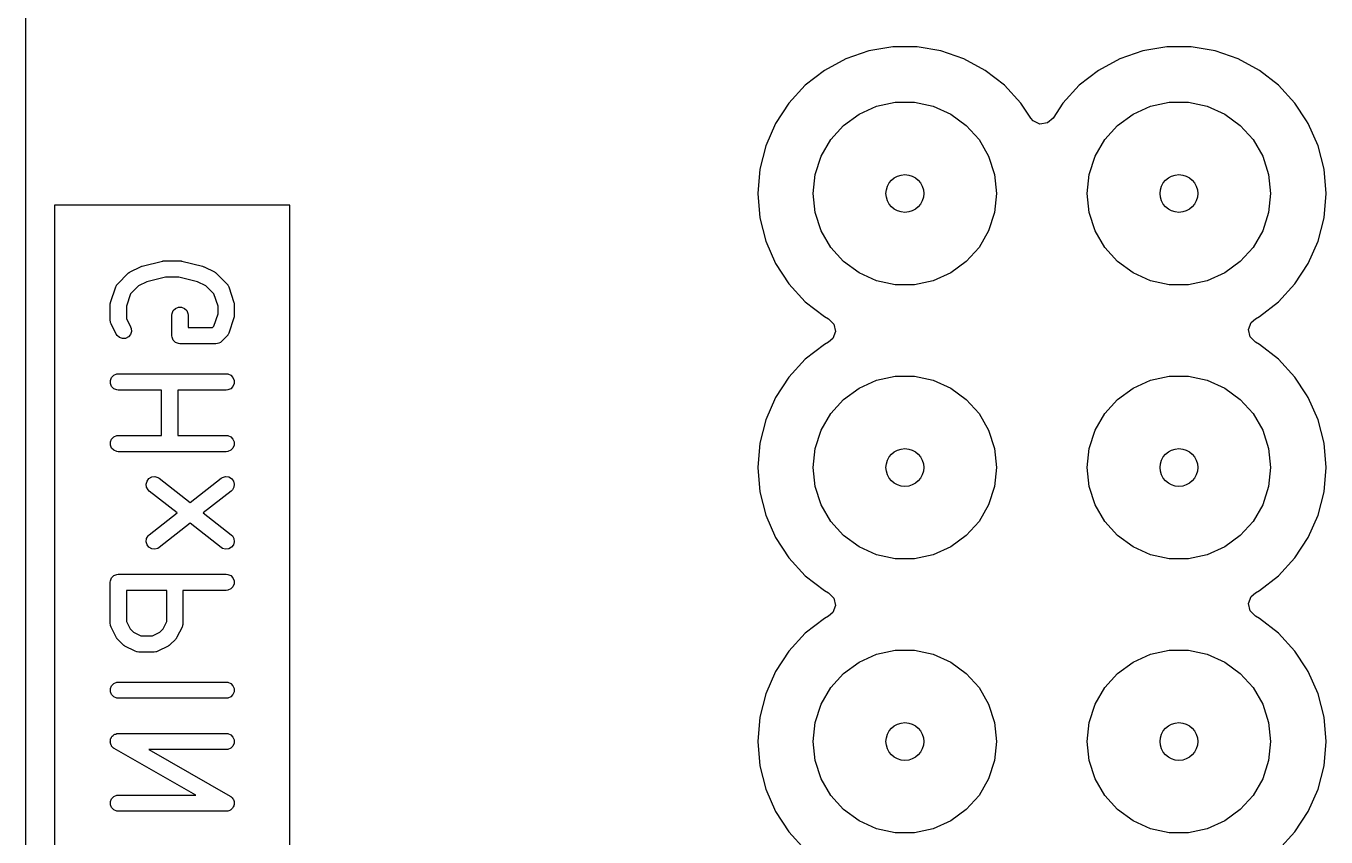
# Model space of a CAD drawing. Extents: x 0.22 to 0.98, y 0.22 to 1.78.
# Drawn here: x 0.2218 to 0.6962, y 1.2151 to 1.5111 of the extents above; entities that cross this region are included whole.
import ezdxf

# ---------------------------------------------------------------- set-up
doc = ezdxf.new("R2010")
doc.units = 0
doc.header["$MEASUREMENT"] = 0
doc.layers.add('BLACK', color=7, linetype='CONTINUOUS')

msp = doc.modelspace()

# ---------------------------------------------------------------- linework, layer by layer
at = {"layer": 'BLACK', "linetype": 'CONTINUOUS'}
for p, q in [((0.22183, 1.45), (0.22183, 1.70576)), ((0.52096, 1.49915), (0.51317, 1.49493)), ((0.52934, 1.50203), (0.52096, 1.49915)), ((0.52096, 1.49915), (0.52096, 1.49915)), ((0.53809, 1.50348), (0.52934, 1.50203)), ((0.54695, 1.50348), (0.53809, 1.50348)), ((0.55569, 1.50203), (0.54695, 1.50348)), ((0.56408, 1.49915), (0.55569, 1.50203)), ((0.57187, 1.49493), (0.56408, 1.49915)), ((0.56408, 1.49915), (0.56408, 1.49915)), ((0.56408, 1.49915), (0.56408, 1.49915)), ((0.56408, 1.49915), (0.56408, 1.49915)), ((0.56408, 1.49915), (0.56408, 1.49915)), ((0.62096, 1.49915), (0.61317, 1.49493)), ((0.62934, 1.50203), (0.62096, 1.49915)), ((0.62096, 1.49915), (0.62096, 1.49915)), ((0.63809, 1.50348), (0.62934, 1.50203)), ((0.64695, 1.50348), (0.63809, 1.50348)), ((0.65569, 1.50203), (0.64695, 1.50348)), ((0.66408, 1.49915), (0.65569, 1.50203)), ((0.67187, 1.49493), (0.66408, 1.49915)), ((0.66408, 1.49915), (0.66408, 1.49915)), ((0.66408, 1.49915), (0.66408, 1.49915)), ((0.66408, 1.49915), (0.66408, 1.49915)), ((0.66408, 1.49915), (0.66408, 1.49915)), ((0.51317, 1.49493), (0.50617, 1.48948)), ((0.51317, 1.49493), (0.51317, 1.49493)), ((0.57887, 1.48948), (0.57187, 1.49493)), ((0.57187, 1.49493), (0.57187, 1.49493)), ((0.61317, 1.49493), (0.60617, 1.48948)), ((0.61317, 1.49493), (0.61317, 1.49493)), ((0.67887, 1.48948), (0.67187, 1.49493)), ((0.67187, 1.49493), (0.67187, 1.49493)), ((0.50617, 1.48948), (0.50017, 1.48296)), ((0.50617, 1.48948), (0.50617, 1.48948)), ((0.58487, 1.48296), (0.57887, 1.48948)), ((0.57887, 1.48948), (0.57887, 1.48948)), ((0.60617, 1.48948), (0.60017, 1.48296)), ((0.60617, 1.48948), (0.60617, 1.48948)), ((0.68487, 1.48296), (0.67887, 1.48948)), ((0.67887, 1.48948), (0.67887, 1.48948)), ((0.50017, 1.48296), (0.49532, 1.47554)), ((0.50017, 1.48296), (0.50017, 1.48296)), ((0.52579, 1.47898), (0.53218, 1.48183)), ((0.53218, 1.48183), (0.53902, 1.48328)), ((0.53902, 1.48328), (0.54602, 1.48328)), ((0.54602, 1.48328), (0.55286, 1.48183)), ((0.55286, 1.48183), (0.55925, 1.47898)), ((0.58843, 1.47751), (0.58487, 1.48296)), ((0.58487, 1.48296), (0.58487, 1.48296)), ((0.60017, 1.48296), (0.59661, 1.47751)), ((0.60017, 1.48296), (0.60017, 1.48296)), ((0.62579, 1.47898), (0.63218, 1.48183)), ((0.63218, 1.48183), (0.63902, 1.48328)), ((0.63902, 1.48328), (0.64602, 1.48328)), ((0.64602, 1.48328), (0.65286, 1.48183)), ((0.65286, 1.48183), (0.65925, 1.47898)), ((0.68908, 1.47652), (0.68487, 1.48296)), ((0.68487, 1.48296), (0.68487, 1.48296)), ((0.49532, 1.47554), (0.49176, 1.46743)), ((0.52013, 1.47487), (0.52579, 1.47898)), ((0.55925, 1.47898), (0.56491, 1.47487)), ((0.5893, 1.47652), (0.58843, 1.47751)), ((0.59179, 1.47535), (0.5893, 1.47652)), ((0.59451, 1.47573), (0.59179, 1.47535)), ((0.59661, 1.47751), (0.59451, 1.47573)), ((0.62013, 1.47487), (0.62579, 1.47898)), ((0.65925, 1.47898), (0.66491, 1.47487)), ((0.68972, 1.47554), (0.68908, 1.47652)), ((0.69328, 1.46743), (0.68972, 1.47554)), ((0.51545, 1.46967), (0.52013, 1.47487)), ((0.56491, 1.47487), (0.56959, 1.46967)), ((0.61545, 1.46967), (0.62013, 1.47487)), ((0.66491, 1.47487), (0.66959, 1.46967)), ((0.49176, 1.46743), (0.48958, 1.45883)), ((0.51195, 1.46361), (0.51545, 1.46967)), ((0.56959, 1.46967), (0.57309, 1.46361)), ((0.61195, 1.46361), (0.61545, 1.46967)), ((0.66959, 1.46967), (0.67309, 1.46361)), ((0.69546, 1.45883), (0.69328, 1.46743)), ((0.50979, 1.45696), (0.51195, 1.46361)), ((0.57309, 1.46361), (0.57525, 1.45696)), ((0.60979, 1.45696), (0.61195, 1.46361)), ((0.67309, 1.46361), (0.67525, 1.45696)), ((0.48958, 1.45883), (0.48885, 1.45)), ((0.48958, 1.45883), (0.48958, 1.45883)), ((0.50906, 1.45), (0.50979, 1.45696)), ((0.57525, 1.45696), (0.57598, 1.45)), ((0.60906, 1.45), (0.60979, 1.45696)), ((0.67525, 1.45696), (0.67598, 1.45)), ((0.69619, 1.45), (0.69546, 1.45883)), ((0.22183, 1.08993), (0.22183, 1.45)), ((0.48885, 1.45), (0.48958, 1.44117)), ((0.48885, 1.45), (0.48885, 1.45)), ((0.50979, 1.44304), (0.50906, 1.45)), ((0.57598, 1.45), (0.57525, 1.44304)), ((0.60979, 1.44304), (0.60906, 1.45)), ((0.67598, 1.45), (0.67525, 1.44304)), ((0.69546, 1.44117), (0.69619, 1.45)), ((0.31809, 1.4457), (0.23228, 1.4457)), ((0.23228, 1.4457), (0.23228, 1.08993)), ((0.31809, 1.08993), (0.31809, 1.4457)), ((0.51195, 1.43639), (0.50979, 1.44304)), ((0.57525, 1.44304), (0.57309, 1.43639)), ((0.61195, 1.43639), (0.60979, 1.44304)), ((0.67525, 1.44304), (0.67309, 1.43639)), ((0.48958, 1.44117), (0.48958, 1.44117)), ((0.48958, 1.44117), (0.49176, 1.43257)), ((0.69328, 1.43257), (0.69546, 1.44117)), ((0.49176, 1.43257), (0.49532, 1.42446)), ((0.51545, 1.43033), (0.51195, 1.43639)), ((0.57309, 1.43639), (0.56959, 1.43033)), ((0.61545, 1.43033), (0.61195, 1.43639)), ((0.67309, 1.43639), (0.66959, 1.43033)), ((0.68972, 1.42446), (0.69328, 1.43257)), ((0.52013, 1.42513), (0.51545, 1.43033)), ((0.56959, 1.43033), (0.56491, 1.42513)), ((0.62013, 1.42513), (0.61545, 1.43033)), ((0.66959, 1.43033), (0.66491, 1.42513)), ((0.25981, 1.42137), (0.26356, 1.42324)), ((0.26356, 1.42324), (0.2636, 1.42326)), ((0.2636, 1.42326), (0.26362, 1.42327)), ((0.26362, 1.42327), (0.26386, 1.42336)), ((0.26386, 1.42336), (0.2641, 1.42345)), ((0.2641, 1.42345), (0.26412, 1.42345)), ((0.26412, 1.42345), (0.26416, 1.42346)), ((0.26416, 1.42346), (0.27166, 1.42534)), ((0.27166, 1.42534), (0.27176, 1.42535)), ((0.27176, 1.42535), (0.2718, 1.42537)), ((0.2718, 1.42537), (0.27202, 1.42539)), ((0.27202, 1.42539), (0.27223, 1.42542)), ((0.27223, 1.42542), (0.27228, 1.42542)), ((0.27228, 1.42542), (0.27238, 1.42543)), ((0.27238, 1.42543), (0.278, 1.42543)), ((0.278, 1.42543), (0.2781, 1.42542)), ((0.2781, 1.42542), (0.27815, 1.42542)), ((0.27815, 1.42542), (0.27836, 1.42539)), ((0.27836, 1.42539), (0.27858, 1.42537)), ((0.27858, 1.42537), (0.27862, 1.42535)), ((0.27862, 1.42535), (0.27872, 1.42534)), ((0.27872, 1.42534), (0.28622, 1.42346)), ((0.28622, 1.42346), (0.28626, 1.42345)), ((0.28626, 1.42345), (0.28628, 1.42345)), ((0.28628, 1.42345), (0.28652, 1.42336)), ((0.28652, 1.42336), (0.28676, 1.42327)), ((0.28676, 1.42327), (0.28678, 1.42326)), ((0.28678, 1.42326), (0.28682, 1.42324)), ((0.28682, 1.42324), (0.29057, 1.42137)), ((0.49532, 1.42446), (0.50017, 1.41704)), ((0.52579, 1.42102), (0.52013, 1.42513)), ((0.56491, 1.42513), (0.55925, 1.42102)), ((0.62579, 1.42102), (0.62013, 1.42513)), ((0.66491, 1.42513), (0.65925, 1.42102)), ((0.68487, 1.41704), (0.68972, 1.42446)), ((0.25529, 1.41706), (0.25904, 1.42081)), ((0.25904, 1.42081), (0.25927, 1.421)), ((0.25927, 1.421), (0.25932, 1.42106)), ((0.25932, 1.42106), (0.25941, 1.42111)), ((0.25941, 1.42111), (0.25949, 1.42118)), ((0.25949, 1.42118), (0.25956, 1.42121)), ((0.25956, 1.42121), (0.25981, 1.42137)), ((0.27274, 1.41952), (0.26591, 1.41781)), ((0.27764, 1.41952), (0.27274, 1.41952)), ((0.28447, 1.41781), (0.27764, 1.41952)), ((0.29057, 1.42137), (0.29082, 1.42121)), ((0.29082, 1.42121), (0.29089, 1.42118)), ((0.29089, 1.42118), (0.29097, 1.42111)), ((0.29097, 1.42111), (0.29106, 1.42106)), ((0.29106, 1.42106), (0.29111, 1.421)), ((0.29111, 1.421), (0.29134, 1.42081)), ((0.29134, 1.42081), (0.29509, 1.41706)), ((0.53218, 1.41817), (0.52579, 1.42102)), ((0.55925, 1.42102), (0.55286, 1.41817)), ((0.63218, 1.41817), (0.62579, 1.42102)), ((0.65925, 1.42102), (0.65286, 1.41817)), ((0.2527, 1.41028), (0.25458, 1.41591)), ((0.25458, 1.41591), (0.25481, 1.41644)), ((0.25481, 1.41644), (0.25488, 1.41652)), ((0.25488, 1.41652), (0.25492, 1.41662)), ((0.25492, 1.41662), (0.25529, 1.41706)), ((0.26288, 1.4163), (0.25996, 1.41338)), ((0.26591, 1.41781), (0.26288, 1.4163)), ((0.2875, 1.4163), (0.28447, 1.41781)), ((0.29042, 1.41338), (0.2875, 1.4163)), ((0.29509, 1.41706), (0.29546, 1.41662)), ((0.29546, 1.41662), (0.2955, 1.41652)), ((0.2955, 1.41652), (0.29557, 1.41644)), ((0.29557, 1.41644), (0.2958, 1.41591)), ((0.2958, 1.41591), (0.29768, 1.41028)), ((0.50017, 1.41704), (0.50017, 1.41704)), ((0.50017, 1.41704), (0.50617, 1.41052)), ((0.53902, 1.41672), (0.53218, 1.41817)), ((0.54602, 1.41672), (0.53902, 1.41672)), ((0.55286, 1.41817), (0.54602, 1.41672)), ((0.63902, 1.41672), (0.63218, 1.41817)), ((0.64602, 1.41672), (0.63902, 1.41672)), ((0.65286, 1.41817), (0.64602, 1.41672)), ((0.67887, 1.41052), (0.68487, 1.41704)), ((0.25255, 1.40935), (0.25258, 1.40964)), ((0.25255, 1.40373), (0.25255, 1.40935)), ((0.25258, 1.40972), (0.2526, 1.40982)), ((0.25258, 1.40964), (0.25258, 1.40972)), ((0.2526, 1.40982), (0.25261, 1.40993)), ((0.25261, 1.40993), (0.25264, 1.41)), ((0.25264, 1.41), (0.2527, 1.41028)), ((0.25996, 1.41338), (0.25846, 1.40887)), ((0.25846, 1.40887), (0.25846, 1.40442)), ((0.29192, 1.40887), (0.29042, 1.41338)), ((0.29192, 1.40608), (0.29192, 1.40887)), ((0.29768, 1.41028), (0.29774, 1.41)), ((0.29774, 1.41), (0.29777, 1.40993)), ((0.29777, 1.40993), (0.29778, 1.40982)), ((0.29778, 1.40982), (0.2978, 1.40972)), ((0.2978, 1.40972), (0.2978, 1.40964)), ((0.2978, 1.40964), (0.29783, 1.40935)), ((0.29783, 1.40935), (0.29783, 1.4056)), ((0.50617, 1.41052), (0.50617, 1.41052)), ((0.50617, 1.41052), (0.51317, 1.40507)), ((0.67187, 1.40507), (0.67887, 1.41052)), ((0.25846, 1.40442), (0.26002, 1.4013)), ((0.27505, 1.4056), (0.27511, 1.40618)), ((0.27505, 1.3981), (0.27505, 1.4056)), ((0.27511, 1.40618), (0.27555, 1.40724)), ((0.27555, 1.40724), (0.27636, 1.40806)), ((0.27636, 1.40806), (0.27743, 1.4085)), ((0.27743, 1.4085), (0.27858, 1.4085)), ((0.27858, 1.4085), (0.27964, 1.40806)), ((0.27964, 1.40806), (0.28046, 1.40724)), ((0.28046, 1.40724), (0.2809, 1.40618)), ((0.2809, 1.40618), (0.28095, 1.4056)), ((0.28095, 1.4056), (0.28095, 1.40105)), ((0.29042, 1.40157), (0.29192, 1.40608)), ((0.29768, 1.40467), (0.2958, 1.39904)), ((0.29774, 1.40495), (0.29768, 1.40467)), ((0.29777, 1.40503), (0.29774, 1.40495)), ((0.29778, 1.40513), (0.29777, 1.40503)), ((0.2978, 1.40523), (0.29778, 1.40513)), ((0.29783, 1.4056), (0.2978, 1.40531)), ((0.2978, 1.40531), (0.2978, 1.40523)), ((0.51317, 1.40507), (0.51317, 1.40507)), ((0.51317, 1.40507), (0.51317, 1.40507)), ((0.51317, 1.40507), (0.5146, 1.40429)), ((0.5146, 1.40429), (0.51656, 1.40236)), ((0.66884, 1.40291), (0.67044, 1.40429)), ((0.67044, 1.40429), (0.67187, 1.40507)), ((0.67044, 1.40429), (0.67044, 1.40429)), ((0.25261, 1.40315), (0.25255, 1.40373)), ((0.25265, 1.40305), (0.25261, 1.40315)), ((0.25266, 1.40295), (0.25265, 1.40305)), ((0.25286, 1.40241), (0.25266, 1.40295)), ((0.25474, 1.39866), (0.25286, 1.40241)), ((0.26031, 1.39961), (0.25994, 1.39851)), ((0.26002, 1.4013), (0.26023, 1.40076)), ((0.26023, 1.40076), (0.26031, 1.39961)), ((0.28095, 1.40105), (0.2899, 1.40105)), ((0.2899, 1.40105), (0.29042, 1.40157)), ((0.51715, 1.39967), (0.5162, 1.39709)), ((0.51656, 1.40236), (0.51715, 1.39967)), ((0.66789, 1.40033), (0.66884, 1.40291)), ((0.66848, 1.39764), (0.66789, 1.40033)), ((0.25505, 1.39817), (0.25474, 1.39866)), ((0.25592, 1.39741), (0.25505, 1.39817)), ((0.25701, 1.39705), (0.25592, 1.39741)), ((0.25816, 1.39713), (0.25701, 1.39705)), ((0.25919, 1.39764), (0.25816, 1.39713)), ((0.25994, 1.39851), (0.25919, 1.39764)), ((0.27511, 1.39753), (0.27505, 1.3981)), ((0.27555, 1.39646), (0.27511, 1.39753)), ((0.27511, 1.39753), (0.27511, 1.39753)), ((0.27636, 1.39565), (0.27555, 1.39646)), ((0.27743, 1.39521), (0.27636, 1.39565)), ((0.278, 1.39515), (0.27743, 1.39521)), ((0.29113, 1.39515), (0.278, 1.39515)), ((0.2917, 1.39521), (0.29113, 1.39515)), ((0.29214, 1.39539), (0.2917, 1.39521)), ((0.29277, 1.39565), (0.29214, 1.39539)), ((0.29321, 1.39601), (0.29277, 1.39565)), ((0.29509, 1.39789), (0.29321, 1.39601)), ((0.29546, 1.39834), (0.29509, 1.39789)), ((0.2955, 1.39843), (0.29546, 1.39834)), ((0.29557, 1.39851), (0.2955, 1.39843)), ((0.2958, 1.39904), (0.29557, 1.39851)), ((0.51317, 1.39493), (0.50617, 1.38948)), ((0.5146, 1.39571), (0.51317, 1.39493)), ((0.51317, 1.39493), (0.51317, 1.39493)), ((0.5162, 1.39709), (0.5146, 1.39571)), ((0.67044, 1.39571), (0.66848, 1.39764)), ((0.67187, 1.39493), (0.67044, 1.39571)), ((0.67887, 1.38948), (0.67187, 1.39493)), ((0.67187, 1.39493), (0.67187, 1.39493)), ((0.67187, 1.39493), (0.67187, 1.39493)), ((0.50617, 1.38948), (0.50017, 1.38296)), ((0.50617, 1.38948), (0.50617, 1.38948)), ((0.68487, 1.38296), (0.67887, 1.38948)), ((0.67887, 1.38948), (0.67887, 1.38948)), ((0.25261, 1.38181), (0.25305, 1.38287)), ((0.25261, 1.38065), (0.25261, 1.38181)), ((0.25305, 1.37959), (0.25261, 1.38065)), ((0.25305, 1.38287), (0.25386, 1.38368)), ((0.25386, 1.38368), (0.25493, 1.38413)), ((0.25493, 1.38413), (0.2555, 1.38418)), ((0.2555, 1.38418), (0.29487, 1.38418)), ((0.29487, 1.38418), (0.29545, 1.38413)), ((0.29545, 1.38413), (0.29652, 1.38368)), ((0.29652, 1.38368), (0.29733, 1.38287)), ((0.29733, 1.38287), (0.29777, 1.38181)), ((0.29777, 1.38065), (0.29733, 1.37959)), ((0.29777, 1.38181), (0.29777, 1.38065)), ((0.50017, 1.38296), (0.49532, 1.37554)), ((0.50017, 1.38296), (0.50017, 1.38296)), ((0.52579, 1.37898), (0.53218, 1.38183)), ((0.53218, 1.38183), (0.53902, 1.38328)), ((0.53902, 1.38328), (0.54602, 1.38328)), ((0.54602, 1.38328), (0.55286, 1.38183)), ((0.55286, 1.38183), (0.55925, 1.37898)), ((0.62579, 1.37898), (0.63218, 1.38183)), ((0.63218, 1.38183), (0.63902, 1.38328)), ((0.63902, 1.38328), (0.64602, 1.38328)), ((0.64602, 1.38328), (0.65286, 1.38183)), ((0.65286, 1.38183), (0.65925, 1.37898)), ((0.68908, 1.37652), (0.68487, 1.38296)), ((0.68487, 1.38296), (0.68487, 1.38296)), ((0.25386, 1.37877), (0.25305, 1.37959)), ((0.25493, 1.37833), (0.25386, 1.37877)), ((0.2555, 1.37828), (0.25493, 1.37833)), ((0.2713, 1.37828), (0.2555, 1.37828)), ((0.2713, 1.36168), (0.2713, 1.37828)), ((0.29487, 1.37828), (0.27721, 1.37828)), ((0.27721, 1.37828), (0.27721, 1.36168)), ((0.29545, 1.37833), (0.29487, 1.37828)), ((0.29652, 1.37877), (0.29545, 1.37833)), ((0.29733, 1.37959), (0.29652, 1.37877)), ((0.52013, 1.37487), (0.52579, 1.37898)), ((0.55925, 1.37898), (0.56491, 1.37487)), ((0.62013, 1.37487), (0.62579, 1.37898)), ((0.65925, 1.37898), (0.66491, 1.37487)), ((0.68972, 1.37554), (0.68908, 1.37652)), ((0.49532, 1.37554), (0.49176, 1.36743)), ((0.51545, 1.36967), (0.52013, 1.37487)), ((0.56491, 1.37487), (0.56959, 1.36967)), ((0.61545, 1.36967), (0.62013, 1.37487)), ((0.66491, 1.37487), (0.66959, 1.36967)), ((0.69328, 1.36743), (0.68972, 1.37554)), ((0.49176, 1.36743), (0.48958, 1.35883)), ((0.51195, 1.36361), (0.51545, 1.36967)), ((0.56959, 1.36967), (0.57309, 1.36361)), ((0.61195, 1.36361), (0.61545, 1.36967)), ((0.66959, 1.36967), (0.67309, 1.36361)), ((0.69546, 1.35883), (0.69328, 1.36743)), ((0.25386, 1.36119), (0.25493, 1.36163)), ((0.25493, 1.36163), (0.2555, 1.36168)), ((0.2555, 1.36168), (0.2713, 1.36168)), ((0.27721, 1.36168), (0.29487, 1.36168)), ((0.29487, 1.36168), (0.29545, 1.36163)), ((0.29545, 1.36163), (0.29652, 1.36119)), ((0.50979, 1.35696), (0.51195, 1.36361)), ((0.57309, 1.36361), (0.57525, 1.35696)), ((0.60979, 1.35696), (0.61195, 1.36361)), ((0.67309, 1.36361), (0.67525, 1.35696)), ((0.25261, 1.35931), (0.25305, 1.36037)), ((0.25261, 1.35816), (0.25261, 1.35931)), ((0.25305, 1.35709), (0.25261, 1.35816)), ((0.25305, 1.36037), (0.25386, 1.36119)), ((0.25386, 1.35628), (0.25305, 1.35709)), ((0.29652, 1.36119), (0.29733, 1.36037)), ((0.29733, 1.35709), (0.29652, 1.35628)), ((0.29733, 1.36037), (0.29777, 1.35931)), ((0.29777, 1.35816), (0.29733, 1.35709)), ((0.29777, 1.35931), (0.29777, 1.35816)), ((0.48958, 1.35883), (0.48885, 1.35)), ((0.48958, 1.35883), (0.48958, 1.35883)), ((0.50906, 1.35), (0.50979, 1.35696)), ((0.57525, 1.35696), (0.57598, 1.35)), ((0.60906, 1.35), (0.60979, 1.35696)), ((0.67525, 1.35696), (0.67598, 1.35)), ((0.69619, 1.35), (0.69546, 1.35883)), ((0.25493, 1.35584), (0.25386, 1.35628)), ((0.2555, 1.35578), (0.25493, 1.35584)), ((0.29487, 1.35578), (0.2555, 1.35578)), ((0.29545, 1.35584), (0.29487, 1.35578)), ((0.29652, 1.35628), (0.29545, 1.35584)), ((0.48885, 1.35), (0.48885, 1.35)), ((0.48885, 1.35), (0.48958, 1.34117)), ((0.50979, 1.34304), (0.50906, 1.35)), ((0.57598, 1.35), (0.57525, 1.34304)), ((0.60979, 1.34304), (0.60906, 1.35)), ((0.67598, 1.35), (0.67525, 1.34304)), ((0.69546, 1.34117), (0.69619, 1.35)), ((0.26568, 1.34396), (0.26599, 1.34507)), ((0.26582, 1.34282), (0.26568, 1.34396)), ((0.26639, 1.34181), (0.26582, 1.34282)), ((0.26599, 1.34507), (0.26671, 1.34598)), ((0.26671, 1.34598), (0.26771, 1.34654)), ((0.26771, 1.34654), (0.26885, 1.34668)), ((0.26885, 1.34668), (0.26996, 1.34637)), ((0.26996, 1.34637), (0.27045, 1.34606)), ((0.27045, 1.34606), (0.28175, 1.33718)), ((0.28175, 1.33718), (0.29305, 1.34606)), ((0.29305, 1.34606), (0.29354, 1.34637)), ((0.29354, 1.34637), (0.29465, 1.34668)), ((0.29465, 1.34668), (0.29579, 1.34654)), ((0.29579, 1.34654), (0.2968, 1.34598)), ((0.2968, 1.34598), (0.29751, 1.34507)), ((0.29768, 1.34282), (0.29712, 1.34181)), ((0.29751, 1.34507), (0.29782, 1.34396)), ((0.29782, 1.34396), (0.29768, 1.34282)), ((0.51195, 1.33639), (0.50979, 1.34304)), ((0.57525, 1.34304), (0.57309, 1.33639)), ((0.61195, 1.33639), (0.60979, 1.34304)), ((0.67525, 1.34304), (0.67309, 1.33639)), ((0.2668, 1.34141), (0.26639, 1.34181)), ((0.27697, 1.33342), (0.2668, 1.34141)), ((0.2967, 1.34141), (0.28653, 1.33342)), ((0.29712, 1.34181), (0.2967, 1.34141)), ((0.48958, 1.34117), (0.48958, 1.34117)), ((0.48958, 1.34117), (0.49176, 1.33257)), ((0.69328, 1.33257), (0.69546, 1.34117)), ((0.2668, 1.32543), (0.27697, 1.33342)), ((0.28653, 1.33342), (0.2967, 1.32543)), ((0.51545, 1.33033), (0.51195, 1.33639)), ((0.57309, 1.33639), (0.56959, 1.33033)), ((0.61545, 1.33033), (0.61195, 1.33639)), ((0.67309, 1.33639), (0.66959, 1.33033)), ((0.28175, 1.32967), (0.27045, 1.32079)), ((0.29305, 1.32079), (0.28175, 1.32967)), ((0.49176, 1.33257), (0.49532, 1.32446)), ((0.52013, 1.32513), (0.51545, 1.33033)), ((0.56959, 1.33033), (0.56491, 1.32513)), ((0.62013, 1.32513), (0.61545, 1.33033)), ((0.66959, 1.33033), (0.66491, 1.32513)), ((0.68972, 1.32446), (0.69328, 1.33257)), ((0.26568, 1.32288), (0.26582, 1.32403)), ((0.26582, 1.32403), (0.26639, 1.32503)), ((0.26639, 1.32503), (0.2668, 1.32543)), ((0.2967, 1.32543), (0.29712, 1.32503)), ((0.29712, 1.32503), (0.29768, 1.32403)), ((0.29768, 1.32403), (0.29782, 1.32288)), ((0.49532, 1.32446), (0.50017, 1.31704)), ((0.52579, 1.32102), (0.52013, 1.32513)), ((0.56491, 1.32513), (0.55925, 1.32102)), ((0.62579, 1.32102), (0.62013, 1.32513)), ((0.66491, 1.32513), (0.65925, 1.32102)), ((0.68487, 1.31704), (0.68972, 1.32446)), ((0.26599, 1.32178), (0.26568, 1.32288)), ((0.26671, 1.32087), (0.26599, 1.32178)), ((0.26771, 1.3203), (0.26671, 1.32087)), ((0.26885, 1.32017), (0.26771, 1.3203)), ((0.26996, 1.32048), (0.26885, 1.32017)), ((0.27045, 1.32079), (0.26996, 1.32048)), ((0.29354, 1.32048), (0.29305, 1.32079)), ((0.29465, 1.32017), (0.29354, 1.32048)), ((0.29579, 1.3203), (0.29465, 1.32017)), ((0.2968, 1.32087), (0.29579, 1.3203)), ((0.29751, 1.32178), (0.2968, 1.32087)), ((0.29782, 1.32288), (0.29751, 1.32178)), ((0.53218, 1.31817), (0.52579, 1.32102)), ((0.55925, 1.32102), (0.55286, 1.31817)), ((0.63218, 1.31817), (0.62579, 1.32102)), ((0.65925, 1.32102), (0.65286, 1.31817)), ((0.50017, 1.31704), (0.50017, 1.31704)), ((0.50017, 1.31704), (0.50617, 1.31052)), ((0.53902, 1.31672), (0.53218, 1.31817)), ((0.54602, 1.31672), (0.53902, 1.31672)), ((0.55286, 1.31817), (0.54602, 1.31672)), ((0.63902, 1.31672), (0.63218, 1.31817)), ((0.64602, 1.31672), (0.63902, 1.31672)), ((0.65286, 1.31817), (0.64602, 1.31672)), ((0.67887, 1.31052), (0.68487, 1.31704)), ((0.25261, 1.30869), (0.25305, 1.30975)), ((0.25305, 1.30975), (0.25386, 1.31057)), ((0.25386, 1.31057), (0.25493, 1.31101)), ((0.25493, 1.31101), (0.2555, 1.31107)), ((0.2555, 1.31107), (0.29487, 1.31107)), ((0.29487, 1.31107), (0.29545, 1.31101)), ((0.29545, 1.31101), (0.29652, 1.31057)), ((0.29652, 1.31057), (0.29733, 1.30975)), ((0.29733, 1.30975), (0.29777, 1.30869)), ((0.50617, 1.31052), (0.50617, 1.31052)), ((0.50617, 1.31052), (0.51317, 1.30507)), ((0.67187, 1.30507), (0.67887, 1.31052)), ((0.25255, 1.30811), (0.25261, 1.30869)), ((0.25255, 1.29312), (0.25255, 1.30811)), ((0.27317, 1.30516), (0.25846, 1.30516)), ((0.25846, 1.30516), (0.25846, 1.29381)), ((0.27317, 1.29381), (0.27317, 1.30516)), ((0.29487, 1.30516), (0.27908, 1.30516)), ((0.27908, 1.30516), (0.27908, 1.29312)), ((0.29545, 1.30522), (0.29487, 1.30516)), ((0.29652, 1.30566), (0.29545, 1.30522)), ((0.29733, 1.30647), (0.29652, 1.30566)), ((0.29777, 1.30754), (0.29733, 1.30647)), ((0.29777, 1.30869), (0.29777, 1.30754)), ((0.51317, 1.30507), (0.51317, 1.30507)), ((0.51317, 1.30507), (0.51317, 1.30507)), ((0.51317, 1.30507), (0.5146, 1.30429)), ((0.67044, 1.30429), (0.67187, 1.30507)), ((0.5146, 1.30429), (0.51656, 1.30236)), ((0.51656, 1.30236), (0.51715, 1.29967)), ((0.66789, 1.30033), (0.66884, 1.30291)), ((0.66848, 1.29764), (0.66789, 1.30033)), ((0.66884, 1.30291), (0.67044, 1.30429)), ((0.67044, 1.30429), (0.67044, 1.30429)), ((0.5146, 1.29571), (0.51317, 1.29493)), ((0.5162, 1.29709), (0.5146, 1.29571)), ((0.51715, 1.29967), (0.5162, 1.29709)), ((0.67044, 1.29571), (0.66848, 1.29764)), ((0.67187, 1.29493), (0.67044, 1.29571)), ((0.25261, 1.29254), (0.25255, 1.29312)), ((0.25265, 1.29244), (0.25261, 1.29254)), ((0.25266, 1.29234), (0.25265, 1.29244)), ((0.25286, 1.29179), (0.25266, 1.29234)), ((0.25474, 1.28805), (0.25286, 1.29179)), ((0.25846, 1.29381), (0.25981, 1.29111)), ((0.25981, 1.29111), (0.261, 1.28992)), ((0.27063, 1.28992), (0.27183, 1.29111)), ((0.27183, 1.29111), (0.27317, 1.29381)), ((0.27877, 1.29179), (0.27689, 1.28805)), ((0.27897, 1.29234), (0.27877, 1.29179)), ((0.27898, 1.29244), (0.27897, 1.29234)), ((0.27902, 1.29254), (0.27898, 1.29244)), ((0.27908, 1.29312), (0.27902, 1.29254)), ((0.51317, 1.29493), (0.50617, 1.28948)), ((0.51317, 1.29493), (0.51317, 1.29493)), ((0.67887, 1.28948), (0.67187, 1.29493)), ((0.67187, 1.29493), (0.67187, 1.29493)), ((0.67187, 1.29493), (0.67187, 1.29493)), ((0.25489, 1.2878), (0.25474, 1.28805)), ((0.25492, 1.28773), (0.25489, 1.2878)), ((0.25499, 1.28764), (0.25492, 1.28773)), ((0.25505, 1.28756), (0.25499, 1.28764)), ((0.25511, 1.2875), (0.25505, 1.28756)), ((0.25529, 1.28728), (0.25511, 1.2875)), ((0.25717, 1.2854), (0.25529, 1.28728)), ((0.261, 1.28992), (0.2637, 1.28857)), ((0.2637, 1.28857), (0.26793, 1.28857)), ((0.26793, 1.28857), (0.27063, 1.28992)), ((0.27634, 1.28728), (0.27447, 1.2854)), ((0.27653, 1.2875), (0.27634, 1.28728)), ((0.27659, 1.28756), (0.27653, 1.2875)), ((0.27664, 1.28764), (0.27659, 1.28756)), ((0.27671, 1.28773), (0.27664, 1.28764)), ((0.27674, 1.2878), (0.27671, 1.28773)), ((0.27689, 1.28805), (0.27674, 1.2878)), ((0.50617, 1.28948), (0.50017, 1.28296)), ((0.50617, 1.28948), (0.50617, 1.28948)), ((0.68487, 1.28296), (0.67887, 1.28948)), ((0.67887, 1.28948), (0.67887, 1.28948)), ((0.25739, 1.28522), (0.25717, 1.2854)), ((0.25744, 1.28516), (0.25739, 1.28522)), ((0.25753, 1.2851), (0.25744, 1.28516)), ((0.25761, 1.28504), (0.25753, 1.2851)), ((0.25769, 1.28501), (0.25761, 1.28504)), ((0.25793, 1.28485), (0.25769, 1.28501)), ((0.26168, 1.28298), (0.25793, 1.28485)), ((0.26222, 1.28277), (0.26168, 1.28298)), ((0.26233, 1.28276), (0.26222, 1.28277)), ((0.26243, 1.28272), (0.26233, 1.28276)), ((0.263, 1.28266), (0.26243, 1.28272)), ((0.26863, 1.28266), (0.263, 1.28266)), ((0.2692, 1.28272), (0.26863, 1.28266)), ((0.2693, 1.28276), (0.2692, 1.28272)), ((0.26941, 1.28277), (0.2693, 1.28276)), ((0.26995, 1.28298), (0.26941, 1.28277)), ((0.2737, 1.28485), (0.26995, 1.28298)), ((0.27395, 1.28501), (0.2737, 1.28485)), ((0.27402, 1.28504), (0.27395, 1.28501)), ((0.2741, 1.2851), (0.27402, 1.28504)), ((0.27419, 1.28516), (0.2741, 1.2851)), ((0.27424, 1.28522), (0.27419, 1.28516)), ((0.27447, 1.2854), (0.27424, 1.28522)), ((0.50017, 1.28296), (0.49532, 1.27554)), ((0.50017, 1.28296), (0.50017, 1.28296)), ((0.52579, 1.27898), (0.53218, 1.28183)), ((0.53218, 1.28183), (0.53902, 1.28328)), ((0.53902, 1.28328), (0.54602, 1.28328)), ((0.54602, 1.28328), (0.55286, 1.28183)), ((0.55286, 1.28183), (0.55925, 1.27898)), ((0.62579, 1.27898), (0.63218, 1.28183)), ((0.63218, 1.28183), (0.63902, 1.28328)), ((0.63902, 1.28328), (0.64602, 1.28328)), ((0.64602, 1.28328), (0.65286, 1.28183)), ((0.65286, 1.28183), (0.65925, 1.27898)), ((0.68908, 1.27652), (0.68487, 1.28296)), ((0.68487, 1.28296), (0.68487, 1.28296)), ((0.52013, 1.27487), (0.52579, 1.27898)), ((0.55925, 1.27898), (0.56491, 1.27487)), ((0.62013, 1.27487), (0.62579, 1.27898)), ((0.65925, 1.27898), (0.66491, 1.27487)), ((0.68972, 1.27554), (0.68908, 1.27652)), ((0.25386, 1.2712), (0.25493, 1.27164)), ((0.25493, 1.27164), (0.2555, 1.2717)), ((0.2555, 1.2717), (0.29487, 1.2717)), ((0.29487, 1.2717), (0.29545, 1.27164)), ((0.29545, 1.27164), (0.29652, 1.2712)), ((0.49532, 1.27554), (0.49176, 1.26743)), ((0.51545, 1.26967), (0.52013, 1.27487)), ((0.56491, 1.27487), (0.56959, 1.26967)), ((0.61545, 1.26967), (0.62013, 1.27487)), ((0.66491, 1.27487), (0.66959, 1.26967)), ((0.69328, 1.26743), (0.68972, 1.27554)), ((0.25261, 1.26932), (0.25305, 1.27038)), ((0.25261, 1.26817), (0.25261, 1.26932)), ((0.25305, 1.2671), (0.25261, 1.26817)), ((0.25305, 1.27038), (0.25386, 1.2712)), ((0.25386, 1.26629), (0.25305, 1.2671)), ((0.29652, 1.2712), (0.29733, 1.27038)), ((0.29733, 1.2671), (0.29652, 1.26629)), ((0.29733, 1.27038), (0.29777, 1.26932)), ((0.29777, 1.26817), (0.29733, 1.2671)), ((0.29777, 1.26932), (0.29777, 1.26817)), ((0.49176, 1.26743), (0.48958, 1.25883)), ((0.51195, 1.26361), (0.51545, 1.26967)), ((0.56959, 1.26967), (0.57309, 1.26361)), ((0.61195, 1.26361), (0.61545, 1.26967)), ((0.66959, 1.26967), (0.67309, 1.26361)), ((0.69546, 1.25883), (0.69328, 1.26743)), ((0.25493, 1.26585), (0.25386, 1.26629)), ((0.2555, 1.26579), (0.25493, 1.26585)), ((0.29487, 1.26579), (0.2555, 1.26579)), ((0.29545, 1.26585), (0.29487, 1.26579)), ((0.29652, 1.26629), (0.29545, 1.26585)), ((0.50979, 1.25696), (0.51195, 1.26361)), ((0.57309, 1.26361), (0.57525, 1.25696)), ((0.60979, 1.25696), (0.61195, 1.26361)), ((0.67309, 1.26361), (0.67525, 1.25696)), ((0.48958, 1.25883), (0.48885, 1.25)), ((0.48958, 1.25883), (0.48958, 1.25883)), ((0.69619, 1.25), (0.69546, 1.25883)), ((0.25359, 1.25217), (0.25386, 1.25245)), ((0.25386, 1.25245), (0.25404, 1.25252)), ((0.25404, 1.25252), (0.25419, 1.25264)), ((0.25419, 1.25264), (0.25457, 1.25274)), ((0.25457, 1.25274), (0.25493, 1.25289)), ((0.25493, 1.25289), (0.25522, 1.25292)), ((0.25522, 1.25292), (0.2553, 1.25294)), ((0.2553, 1.25294), (0.25536, 1.25293)), ((0.25536, 1.25293), (0.2555, 1.25295)), ((0.2555, 1.25295), (0.29487, 1.25295)), ((0.29487, 1.25295), (0.29545, 1.25289)), ((0.29545, 1.25289), (0.29652, 1.25245)), ((0.29652, 1.25245), (0.29733, 1.25164)), ((0.50906, 1.25), (0.50979, 1.25696)), ((0.57525, 1.25696), (0.57598, 1.25)), ((0.60906, 1.25), (0.60979, 1.25696)), ((0.67525, 1.25696), (0.67598, 1.25)), ((0.25256, 1.24979), (0.25261, 1.25018)), ((0.25261, 1.24961), (0.25256, 1.24979)), ((0.25261, 1.25057), (0.25268, 1.25075)), ((0.25261, 1.25018), (0.25261, 1.25057)), ((0.25261, 1.24942), (0.25261, 1.24961)), ((0.25276, 1.24906), (0.25261, 1.24942)), ((0.25268, 1.25075), (0.2527, 1.25093)), ((0.2527, 1.25093), (0.2529, 1.25127)), ((0.25286, 1.24868), (0.25276, 1.24906)), ((0.25298, 1.24853), (0.25286, 1.24868)), ((0.2529, 1.25127), (0.25305, 1.25164)), ((0.25305, 1.24836), (0.25298, 1.24853)), ((0.25305, 1.25164), (0.25318, 1.25177)), ((0.25333, 1.24808), (0.25305, 1.24836)), ((0.25318, 1.25177), (0.25328, 1.25193)), ((0.25328, 1.25193), (0.25359, 1.25217)), ((0.25357, 1.24777), (0.25333, 1.24808)), ((0.25381, 1.2476), (0.25357, 1.24777)), ((0.25386, 1.24754), (0.25381, 1.2476)), ((0.29733, 1.24836), (0.29652, 1.24754)), ((0.29733, 1.25164), (0.29777, 1.25057)), ((0.29777, 1.24942), (0.29733, 1.24836)), ((0.29777, 1.25057), (0.29777, 1.24942)), ((0.48885, 1.25), (0.48885, 1.25)), ((0.48885, 1.25), (0.48958, 1.24117)), ((0.50979, 1.24304), (0.50906, 1.25)), ((0.57598, 1.25), (0.57525, 1.24304)), ((0.60979, 1.24304), (0.60906, 1.25)), ((0.67598, 1.25), (0.67525, 1.24304)), ((0.69546, 1.24117), (0.69619, 1.25)), ((0.25392, 1.24752), (0.25386, 1.24754)), ((0.25404, 1.24743), (0.25392, 1.24752)), ((0.28376, 1.23045), (0.25404, 1.24743)), ((0.29487, 1.24704), (0.26662, 1.24704)), ((0.26662, 1.24704), (0.29634, 1.23006)), ((0.29545, 1.2471), (0.29487, 1.24704)), ((0.29652, 1.24754), (0.29545, 1.2471)), ((0.51195, 1.23639), (0.50979, 1.24304)), ((0.57525, 1.24304), (0.57309, 1.23639)), ((0.61195, 1.23639), (0.60979, 1.24304)), ((0.67525, 1.24304), (0.67309, 1.23639)), ((0.48958, 1.24117), (0.48958, 1.24117)), ((0.48958, 1.24117), (0.49176, 1.23257)), ((0.69328, 1.23257), (0.69546, 1.24117)), ((0.51545, 1.23033), (0.51195, 1.23639)), ((0.57309, 1.23639), (0.56959, 1.23033)), ((0.61545, 1.23033), (0.61195, 1.23639)), ((0.67309, 1.23639), (0.66959, 1.23033)), ((0.25261, 1.22807), (0.25305, 1.22914)), ((0.25305, 1.22914), (0.25386, 1.22995)), ((0.25386, 1.22995), (0.25493, 1.23039)), ((0.25493, 1.23039), (0.2555, 1.23045)), ((0.2555, 1.23045), (0.28376, 1.23045)), ((0.29634, 1.23006), (0.29646, 1.22998)), ((0.29646, 1.22998), (0.29652, 1.22995)), ((0.29652, 1.22995), (0.29657, 1.2299)), ((0.29657, 1.2299), (0.29681, 1.22973)), ((0.29681, 1.22973), (0.29705, 1.22942)), ((0.29705, 1.22942), (0.29733, 1.22914)), ((0.29733, 1.22914), (0.2974, 1.22896)), ((0.2974, 1.22896), (0.29752, 1.22882)), ((0.29752, 1.22882), (0.29762, 1.22844)), ((0.49176, 1.23257), (0.49532, 1.22446)), ((0.52013, 1.22513), (0.51545, 1.23033)), ((0.56959, 1.23033), (0.56491, 1.22513)), ((0.62013, 1.22513), (0.61545, 1.23033)), ((0.66959, 1.23033), (0.66491, 1.22513)), ((0.68972, 1.22446), (0.69328, 1.23257)), ((0.25261, 1.22692), (0.25261, 1.22807)), ((0.25305, 1.22586), (0.25261, 1.22692)), ((0.25386, 1.22504), (0.25305, 1.22586)), ((0.25493, 1.2246), (0.25386, 1.22504)), ((0.2555, 1.22455), (0.25493, 1.2246)), ((0.29487, 1.22455), (0.2555, 1.22455)), ((0.29502, 1.22456), (0.29487, 1.22455)), ((0.29508, 1.22455), (0.29502, 1.22456)), ((0.29516, 1.22457), (0.29508, 1.22455)), ((0.29545, 1.2246), (0.29516, 1.22457)), ((0.29581, 1.22475), (0.29545, 1.2246)), ((0.29619, 1.22486), (0.29581, 1.22475)), ((0.29634, 1.22497), (0.29619, 1.22486)), ((0.29652, 1.22504), (0.29634, 1.22497)), ((0.29679, 1.22532), (0.29652, 1.22504)), ((0.2971, 1.22556), (0.29679, 1.22532)), ((0.2972, 1.22572), (0.2971, 1.22556)), ((0.29733, 1.22586), (0.2972, 1.22572)), ((0.29748, 1.22622), (0.29733, 1.22586)), ((0.29768, 1.22656), (0.29748, 1.22622)), ((0.29762, 1.22844), (0.29777, 1.22807)), ((0.2977, 1.22675), (0.29768, 1.22656)), ((0.29777, 1.22692), (0.2977, 1.22675)), ((0.29777, 1.22807), (0.29777, 1.22789)), ((0.29777, 1.22789), (0.29782, 1.2277)), ((0.29782, 1.2277), (0.29777, 1.22732)), ((0.29777, 1.22732), (0.29777, 1.22692)), ((0.49532, 1.22446), (0.50017, 1.21704)), ((0.52579, 1.22102), (0.52013, 1.22513)), ((0.56491, 1.22513), (0.55925, 1.22102)), ((0.62579, 1.22102), (0.62013, 1.22513)), ((0.66491, 1.22513), (0.65925, 1.22102)), ((0.68487, 1.21704), (0.68972, 1.22446)), ((0.53218, 1.21817), (0.52579, 1.22102)), ((0.55925, 1.22102), (0.55286, 1.21817)), ((0.63218, 1.21817), (0.62579, 1.22102)), ((0.65925, 1.22102), (0.65286, 1.21817)), ((0.50017, 1.21704), (0.50017, 1.21704)), ((0.50017, 1.21704), (0.50617, 1.21052)), ((0.53902, 1.21672), (0.53218, 1.21817)), ((0.54602, 1.21672), (0.53902, 1.21672)), ((0.55286, 1.21817), (0.54602, 1.21672)), ((0.63902, 1.21672), (0.63218, 1.21817)), ((0.64602, 1.21672), (0.63902, 1.21672)), ((0.65286, 1.21817), (0.64602, 1.21672)), ((0.67887, 1.21052), (0.68487, 1.21704))]:
    msp.add_line(p, q, dxfattribs=at)
at = {"layer": 'BLACK'}
for centre in [(0.54252, 1.45), (0.64252, 1.45), (0.54252, 1.35), (0.64252, 1.35), (0.54252, 1.25), (0.64252, 1.25)]:
    msp.add_circle(centre, 0.00689, dxfattribs=at)

doc.saveas('drawing.dxf')
